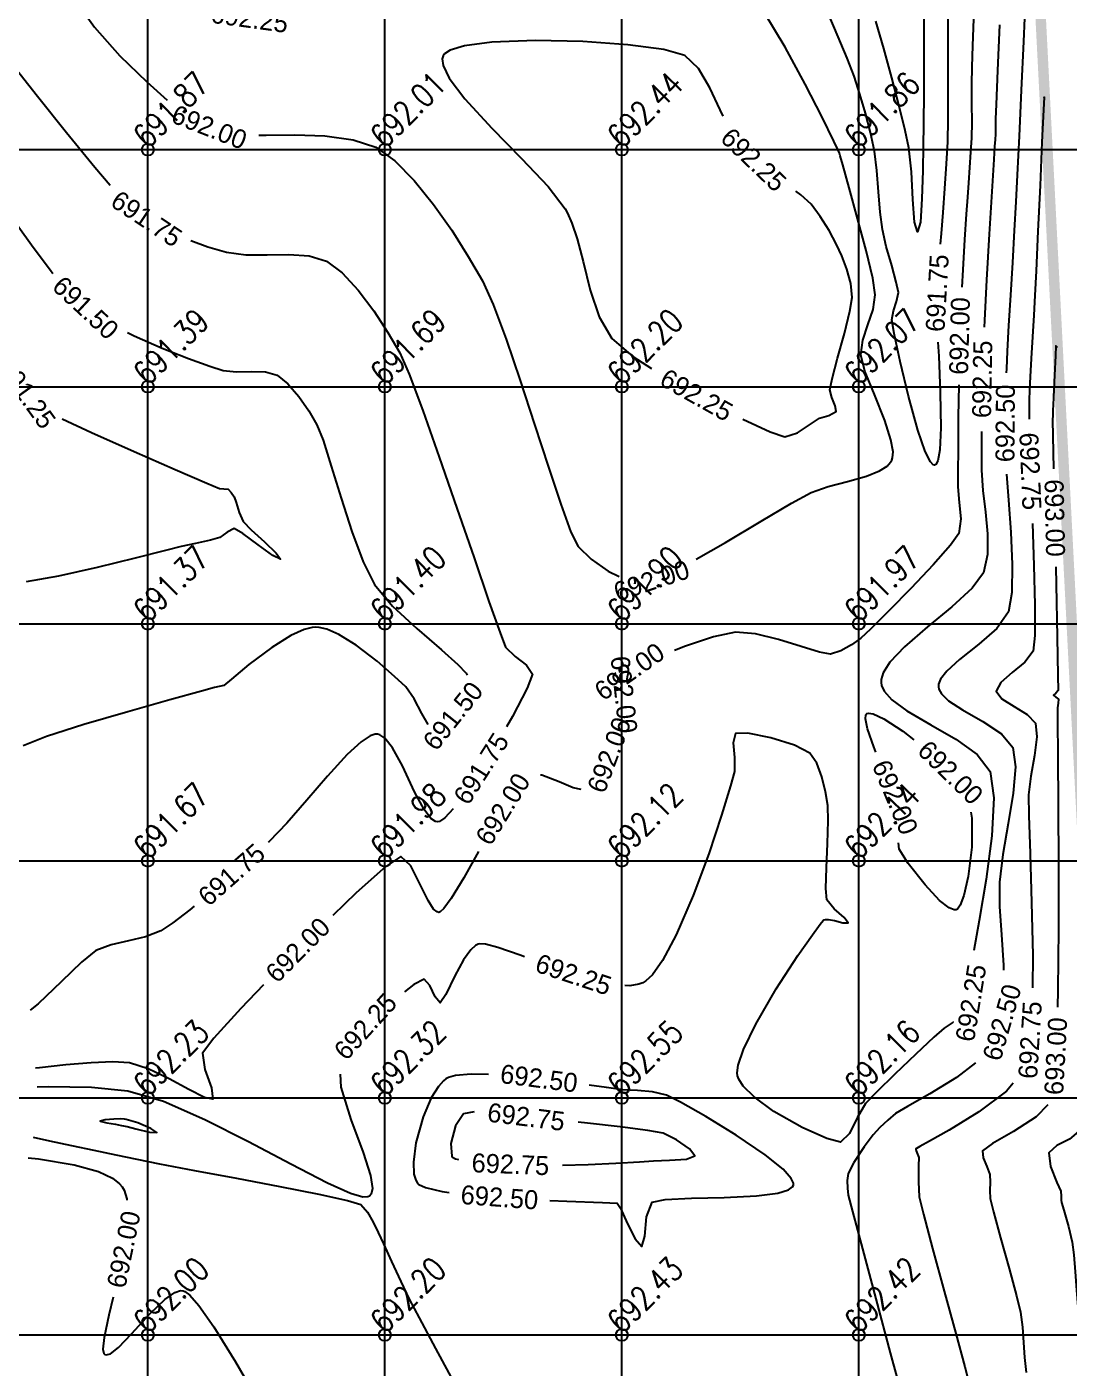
# Model space of a CAD drawing. Header units: millimetres. Extents: x 708400 to 708940, y 1331410 to 1331890.
# Drawn here: x 708687.45 to 708709.44, y 1331649.3 to 1331677.59 of the extents above; entities that cross this region are included whole.
import ezdxf

# ---------------------------------------------------------------- set-up
doc = ezdxf.new("R2010")
doc.units = ezdxf.units.MM
doc.header["$PDMODE"] = 32
doc.header["$PDSIZE"] = 0.25
for name, color, linetype in [('BLOCK LEVELS', 251, 'Continuous'), ('BOUNDARY', 7, 'Continuous'), ('CONT-MJR', 210, 'Continuous'), ('CONT-MNR', 90, 'Continuous'), ('grid', 4, 'Continuous')]:
    doc.layers.add(name, color=color, linetype=linetype)
doc.styles.add('RS', font='romans.shx', dxfattribs={"height": 5})

msp = doc.modelspace()

# ---------------------------------------------------------------- linework, layer by layer
at = {"layer": 'BLOCK LEVELS', "color": 251}
for p in [(708690, 1331675, 691.874), (708695, 1331675, 692.013), (708700, 1331675, 692.435), (708705, 1331675, 691.857), (708690, 1331670, 691.395), (708695, 1331670, 691.688), (708700, 1331670, 692.203), (708705, 1331670, 692.068), (708690, 1331665, 691.366), (708695, 1331665, 691.395), (708700, 1331665, 691.897), (708705, 1331665, 691.967), (708690, 1331660, 691.668), (708695, 1331660, 691.98), (708700, 1331660, 692.115), (708705, 1331660, 692.14), (708690, 1331655, 692.234), (708695, 1331655, 692.319), (708700, 1331655, 692.553), (708705, 1331655, 692.158), (708690, 1331650, 691.997), (708695, 1331650, 692.197), (708700, 1331650, 692.434), (708705, 1331650, 692.419)]:
    msp.add_point(p, dxfattribs=at)
at = {"layer": 'BOUNDARY', "ltscale": 0.5, "const_width": 0.221, "elevation": 692.39}
msp.add_lwpolyline([(708710.45, 1331642.096), (708710.067, 1331653.805), (708708.684, 1331680.749), (708706.249, 1331717.468), (708704.335, 1331740.934), (708704.888, 1331747.47), (708708.112, 1331761.169), (708710.703, 1331767.698), (708715.499, 1331773.488), (708723.472, 1331784.822), (708743.11, 1331815.422), (708661.229, 1331819.56), (708617.701, 1331798.963), (708573.069, 1331758.944), (708572.733, 1331724.138), (708515.696, 1331721.996), (708515.598, 1331697.78), (708517.769, 1331681.436), (708519.213, 1331658.969), (708520.123, 1331654.4), (708517.91, 1331623.959)], dxfattribs=at)
at = {"layer": 'CONT-MJR', "flags": 128}
for points, elevation in [([(708693.667, 1331679.278), (708693.051, 1331679.444), (708692.464, 1331679.627), (708692.127, 1331679.778), (708691.905, 1331680.068), (708691.724, 1331680.465), (708691.551, 1331680.825), (708691.352, 1331681.002), (708691.033, 1331680.9), (708690.463, 1331680.589), (708689.775, 1331680.139), (708689.106, 1331679.617), (708688.673, 1331679.195), (708688.455, 1331678.898), (708688.375, 1331678.719), (708688.358, 1331678.636), (708688.357, 1331678.552), (708688.397, 1331678.366), (708688.547, 1331678.05), (708688.876, 1331677.583), (708689.412, 1331676.982), (708689.977, 1331676.431), (708690.41, 1331676.044)], 692), ([(708708.581, 1331679.731), (708708.553, 1331679.118), (708708.515, 1331678.27), (708708.471, 1331677.284), (708708.424, 1331676.257), (708708.379, 1331675.287), (708708.341, 1331674.469), (708708.313, 1331673.901), (708708.28, 1331673.297), (708708.24, 1331672.622), (708708.198, 1331671.934), (708708.16, 1331671.291), (708708.129, 1331670.751), (708708.112, 1331670.374), (708708.11, 1331670.292)], 692.5), ([(708707.429, 1331677.948), (708707.398, 1331677.193), (708707.383, 1331676.749), (708707.379, 1331676.373), (708707.38, 1331675.971), (708707.381, 1331675.583), (708707.375, 1331675.25), (708707.359, 1331674.944), (708707.336, 1331674.622), (708707.311, 1331674.301), (708707.289, 1331673.995), (708707.266, 1331673.641), (708707.232, 1331673.103), (708707.193, 1331672.466), (708707.173, 1331672.103)], 692), ([(708701.566, 1331666.361), (708702.189, 1331666.716), (708702.94, 1331667.162), (708703.581, 1331667.541), (708703.992, 1331667.767), (708704.35, 1331667.894), (708704.762, 1331668.003), (708705.165, 1331668.115), (708705.439, 1331668.225), (708705.596, 1331668.327), (708705.67, 1331668.406), (708705.695, 1331668.45), (708705.713, 1331668.501), (708705.721, 1331668.63), (708705.678, 1331668.88), (708705.547, 1331669.285), (708705.327, 1331669.833), (708705.129, 1331670.33), (708705.04, 1331670.675), (708705.084, 1331670.981), (708705.191, 1331671.304), (708705.299, 1331671.627), (708705.348, 1331671.935), (708705.292, 1331672.288), (708705.154, 1331672.87), (708704.975, 1331673.549), (708704.796, 1331674.196), (708704.659, 1331674.681), (708704.603, 1331674.872), (708704.594, 1331674.923), (708704.567, 1331674.987), (708704.474, 1331675.181), (708704.227, 1331675.684), (708703.869, 1331676.382), (708703.445, 1331677.162), (708702.999, 1331677.91)], 692), ([(708706.373, 1331677.844), (708706.373, 1331677.034), (708706.371, 1331676.22), (708706.367, 1331675.527), (708706.359, 1331675.08), (708706.347, 1331674.559), (708706.332, 1331673.963), (708706.299, 1331673.473), (708706.235, 1331673.268), (708706.172, 1331673.468), (708706.139, 1331673.95), (708706.108, 1331674.535), (708706.053, 1331675.041), (708705.974, 1331675.407), (708705.849, 1331675.919), (708705.694, 1331676.516), (708705.524, 1331677.134), (708705.356, 1331677.71)], 691.5), ([(708692.341, 1331675.308), (708692.499, 1331675.309), (708693.099, 1331675.313), (708693.737, 1331675.288), (708694.334, 1331675.21), (708694.81, 1331675.05), (708695.21, 1331674.763), (708695.62, 1331674.348), (708696.025, 1331673.846), (708696.41, 1331673.299), (708696.759, 1331672.748), (708697.059, 1331672.234), (708697.288, 1331671.731), (708697.56, 1331671.001), (708697.856, 1331670.13), (708698.159, 1331669.203), (708698.45, 1331668.305), (708698.712, 1331667.521), (708698.927, 1331666.935), (708699.076, 1331666.632), (708699.356, 1331666.362), (708699.713, 1331666.111), (708699.942, 1331666)], 692), ([(708687.243, 1331673.413), (708687.58, 1331672.943), (708687.944, 1331672.455), (708687.997, 1331672.391)], 691.5), ([(708689.571, 1331671.146), (708689.711, 1331671.074), (708690.301, 1331670.814), (708690.855, 1331670.595), (708691.307, 1331670.433), (708691.586, 1331670.345), (708691.868, 1331670.313), (708692.178, 1331670.319), (708692.479, 1331670.312), (708692.732, 1331670.243), (708692.957, 1331670.064), (708693.184, 1331669.795), (708693.394, 1331669.489), (708693.568, 1331669.196), (708693.696, 1331668.872), (708693.869, 1331668.326), (708694.077, 1331667.652), (708694.306, 1331666.947), (708694.544, 1331666.308), (708694.78, 1331665.831), (708695.162, 1331665.372), (708695.675, 1331664.898), (708696.197, 1331664.451), (708696.54, 1331664.144), (708696.713, 1331663.957), (708696.739, 1331663.915)], 691.5), ([(708709.193, 1331670.824), (708709.19, 1331670.828), (708709.171, 1331670.848), (708709.158, 1331670.86), (708709.149, 1331670.652), (708709.13, 1331670.241), (708709.116, 1331669.944), (708709.107, 1331669.782), (708709.097, 1331669.613), (708709.092, 1331669.511), (708709.09, 1331669.401), (708709.089, 1331669.292), (708709.096, 1331668.963), (708709.11, 1331668.265)], 693), ([(708707.107, 1331670.037), (708707.099, 1331669.356), (708707.093, 1331668.702), (708707.09, 1331668.183), (708707.089, 1331667.889), (708707.117, 1331667.557), (708707.149, 1331667.211), (708707.109, 1331666.907), (708706.933, 1331666.661), (708706.567, 1331666.246), (708706.103, 1331665.753), (708705.633, 1331665.27), (708705.249, 1331664.887), (708705.041, 1331664.695), (708704.843, 1331664.554), (708704.621, 1331664.429), (708704.401, 1331664.36), (708704.171, 1331664.402), (708703.781, 1331664.524), (708703.306, 1331664.671), (708702.82, 1331664.789), (708702.398, 1331664.823), (708701.932, 1331664.727), (708701.346, 1331664.53), (708701.113, 1331664.435)], 692), ([(708708.113, 1331668.159), (708708.157, 1331667.607), (708708.206, 1331666.93), (708708.238, 1331666.251), (708708.228, 1331665.66), (708708.156, 1331665.25), (708707.914, 1331664.904), (708707.532, 1331664.567), (708707.124, 1331664.245), (708706.854, 1331664.003), (708706.724, 1331663.832), (708706.684, 1331663.724), (708706.681, 1331663.672), (708706.691, 1331663.621), (708706.744, 1331663.521), (708706.893, 1331663.375), (708707.185, 1331663.184), (708707.614, 1331662.94), (708708.008, 1331662.681), (708708.25, 1331662.393), (708708.307, 1331661.985), (708708.257, 1331661.426), (708708.15, 1331660.785), (708708.037, 1331660.136), (708707.968, 1331659.549), (708707.97, 1331659.04), (708708.007, 1331658.437), (708708.05, 1331657.797), (708708.053, 1331657.693)], 692.5), ([(708709.153, 1331666.198), (708709.161, 1331665.828), (708709.183, 1331664.721), (708709.198, 1331663.91), (708709.203, 1331663.592), (708709.153, 1331663.54), (708709.109, 1331663.491), (708709.157, 1331663.451), (708709.209, 1331663.41), (708709.202, 1331663.326), (708709.191, 1331663.229), (708709.193, 1331662.951), (708709.2, 1331662.221), (708709.208, 1331661.163), (708709.212, 1331659.903), (708709.21, 1331658.565), (708709.197, 1331657.275), (708709.188, 1331656.914)], 693), ([(708695.915, 1331662.879), (708695.783, 1331663.107), (708695.619, 1331663.418), (708695.442, 1331663.667), (708695.206, 1331663.891), (708694.838, 1331664.214), (708694.397, 1331664.552), (708694.033, 1331664.775), (708693.774, 1331664.886), (708693.616, 1331664.923), (708693.542, 1331664.929), (708693.468, 1331664.924), (708693.301, 1331664.882), (708693.019, 1331664.755), (708692.614, 1331664.503), (708692.131, 1331664.141), (708691.763, 1331663.834), (708691.605, 1331663.7), (708691.507, 1331663.674), (708691.406, 1331663.653), (708691.132, 1331663.579), (708690.465, 1331663.396), (708689.581, 1331663.146), (708688.653, 1331662.873), (708687.859, 1331662.62), (708687.373, 1331662.428)], 691.5), ([(708705.36, 1331662.292), (708705.314, 1331662.402), (708705.181, 1331662.784), (708705.14, 1331662.994), (708705.151, 1331663.081), (708705.17, 1331663.105), (708705.202, 1331663.115), (708705.302, 1331663.099), (708705.529, 1331662.993), (708705.931, 1331662.733), (708706.161, 1331662.552)], 692), ([(708699.14, 1331661.502), (708698.972, 1331661.543), (708698.678, 1331661.664), (708698.31, 1331661.809), (708698.286, 1331661.81)], 692), ([(708707.36, 1331661.027), (708707.386, 1331660.897), (708707.384, 1331660.286), (708707.31, 1331659.673), (708707.217, 1331659.269), (708707.136, 1331659.062), (708707.08, 1331658.984), (708707.052, 1331658.967), (708707.012, 1331658.964), (708706.907, 1331659.006), (708706.705, 1331659.166), (708706.396, 1331659.493), (708706.043, 1331659.941), (708705.852, 1331660.246), (708705.837, 1331660.38)], 692), ([(708696.978, 1331660.194), (708696.665, 1331659.641), (708696.4, 1331659.206), (708696.245, 1331658.993), (708696.17, 1331658.923), (708696.142, 1331658.914), (708696.105, 1331658.922), (708696.029, 1331658.983), (708695.913, 1331659.161), (708695.752, 1331659.49), (708695.545, 1331659.893), (708695.335, 1331660.089), (708695.018, 1331659.881), (708694.395, 1331659.324), (708693.901, 1331658.847)], 692), ([(708692.443, 1331657.382), (708691.965, 1331656.884), (708691.393, 1331656.257), (708691.152, 1331655.944), (708691.2, 1331655.599), (708691.346, 1331655.211), (708691.369, 1331654.977), (708691.198, 1331655.01), (708690.867, 1331655.176), (708690.447, 1331655.401), (708690.006, 1331655.612), (708689.616, 1331655.738), (708689.264, 1331655.761), (708688.803, 1331655.742), (708688.273, 1331655.696), (708687.714, 1331655.637), (708687.63, 1331655.629)], 692), ([(708707.464, 1331655.738), (708707.06, 1331655.433), (708706.497, 1331655.087), (708706.024, 1331654.822), (708705.773, 1331654.674), (708705.61, 1331654.533), (708705.445, 1331654.378), (708705.3, 1331654.22), (708705.114, 1331653.968), (708704.897, 1331653.639), (708704.772, 1331653.405), (708704.752, 1331653.259), (708704.759, 1331653.099), (708704.778, 1331652.948), (708704.864, 1331652.604), (708705.074, 1331651.814), (708705.357, 1331650.76), (708705.664, 1331649.622), (708705.942, 1331648.597)], 692.5), ([(708697.188, 1331655.494), (708696.82, 1331655.502), (708696.493, 1331655.473), (708696.341, 1331655.431), (708696.288, 1331655.402), (708696.235, 1331655.358), (708696.129, 1331655.24), (708695.98, 1331655.001), (708695.807, 1331654.602), (708695.654, 1331654.054), (708695.602, 1331653.645), (708695.615, 1331653.393), (708695.652, 1331653.263), (708695.679, 1331653.213), (708695.717, 1331653.176), (708695.858, 1331653.11), (708696.212, 1331653.026), (708696.357, 1331653.008)], 692.5), ([(708698.484, 1331652.839), (708698.842, 1331652.823), (708699.59, 1331652.797), (708699.901, 1331652.78), (708699.971, 1331652.672), (708700.028, 1331652.546), (708700.122, 1331652.341), (708700.28, 1331652.025), (708700.421, 1331651.869), (708700.482, 1331652.082), (708700.523, 1331652.493), (708700.637, 1331652.804), (708700.915, 1331652.86), (708701.47, 1331652.883), (708702.16, 1331652.899), (708702.843, 1331652.933), (708703.289, 1331652.991), (708703.517, 1331653.061), (708703.601, 1331653.123), (708703.619, 1331653.16), (708703.621, 1331653.201), (708703.575, 1331653.303), (708703.403, 1331653.495), (708703.026, 1331653.801), (708702.414, 1331654.216), (708701.772, 1331654.609), (708701.236, 1331654.912), (708700.94, 1331655.061), (708700.649, 1331655.128), (708700.327, 1331655.153), (708700.018, 1331655.17), (708699.673, 1331655.219), (708699.31, 1331655.271)], 692.5), ([(708708.986, 1331654.856), (708708.742, 1331654.601), (708708.262, 1331654.29), (708707.818, 1331654.038), (708707.606, 1331653.883), (708707.622, 1331653.734), (708707.702, 1331653.556), (708707.762, 1331653.386), (708707.77, 1331653.22), (708707.763, 1331653.044), (708707.769, 1331652.878), (708707.839, 1331652.596), (708707.99, 1331652.05), (708708.17, 1331651.404), (708708.328, 1331650.824), (708708.412, 1331650.478), (708708.451, 1331650.167), (708708.475, 1331649.839), (708708.496, 1331649.525), (708708.527, 1331649.205)], 693), ([(708687.475, 1331653.736), (708687.69, 1331653.713), (708688.444, 1331653.591), (708688.958, 1331653.447), (708689.257, 1331653.304), (708689.404, 1331653.189), (708689.459, 1331653.125), (708689.502, 1331653.051), (708689.559, 1331652.868), (708689.56, 1331652.845)], 692), ([(708689.272, 1331650.795), (708689.18, 1331650.418), (708689.077, 1331649.944), (708689.052, 1331649.702), (708689.069, 1331649.61), (708689.09, 1331649.587), (708689.124, 1331649.579), (708689.211, 1331649.605), (708689.38, 1331649.735), (708689.658, 1331650.023), (708690.048, 1331650.451), (708690.357, 1331650.75), (708690.567, 1331650.895), (708690.689, 1331650.935), (708690.743, 1331650.934), (708690.784, 1331650.919), (708690.884, 1331650.842), (708691.077, 1331650.621), (708691.394, 1331650.169), (708691.849, 1331649.434), (708692.319, 1331648.619)], 692)]:
    msp.add_lwpolyline(points, dxfattribs=dict(at, elevation=elevation))
at = {"layer": 'CONT-MJR', "elevation": 692.5, "flags": 128}
msp.add_lwpolyline([(708689.545, 1331654.548), (708689.51, 1331654.553), (708689.425, 1331654.558), (708689.281, 1331654.555), (708689.102, 1331654.539), (708688.995, 1331654.512), (708689.135, 1331654.474), (708689.32, 1331654.446), (708689.443, 1331654.42), (708689.565, 1331654.394), (708689.749, 1331654.347), (708690.034, 1331654.28), (708690.188, 1331654.269), (708690.064, 1331654.354), (708689.788, 1331654.473)], close=True, dxfattribs=at)
at = {"layer": 'CONT-MNR', "flags": 128}
for points, elevation in [([(708706.67, 1331670.939), (708706.685, 1331670.642), (708706.716, 1331669.875), (708706.727, 1331669.136), (708706.706, 1331668.667), (708706.666, 1331668.436), (708706.625, 1331668.357), (708706.599, 1331668.344), (708706.571, 1331668.35), (708706.509, 1331668.416), (708706.402, 1331668.632), (708706.246, 1331669.084), (708706.047, 1331669.799), (708705.871, 1331670.531), (708705.744, 1331671.123), (708705.694, 1331671.414), (708705.729, 1331671.601), (708705.797, 1331671.797), (708705.834, 1331671.985), (708705.791, 1331672.208), (708705.693, 1331672.559), (708705.58, 1331672.955), (708705.496, 1331673.315), (708705.452, 1331673.68), (708705.418, 1331674.112), (708705.382, 1331674.559), (708705.327, 1331674.97), (708705.244, 1331675.36), (708705.14, 1331675.768), (708705.023, 1331676.173), (708704.899, 1331676.552), (708704.752, 1331676.927), (708704.487, 1331677.562), (708704.156, 1331678.341)], 691.75), ([(708686.367, 1331677.651), (708686.525, 1331677.562), (708686.715, 1331677.337), (708687.123, 1331676.823), (708687.672, 1331676.127), (708688.284, 1331675.36), (708688.881, 1331674.63), (708689.205, 1331674.252)], 691.75), ([(708706.881, 1331677.85), (708706.875, 1331677.317), (708706.876, 1331676.746), (708706.878, 1331676.172), (708706.877, 1331675.633), (708706.867, 1331675.165), (708706.843, 1331674.7), (708706.809, 1331674.184), (708706.77, 1331673.675), (708706.736, 1331673.234), (708706.719, 1331673.006)], 691.75), ([(708707.967, 1331677.632), (708707.927, 1331676.666), (708707.897, 1331675.949), (708707.884, 1331675.648), (708707.884, 1331675.481), (708707.883, 1331675.335), (708707.875, 1331675.204), (708707.865, 1331675.073), (708707.847, 1331674.79), (708707.806, 1331674.115), (708707.752, 1331673.214), (708707.696, 1331672.252), (708707.649, 1331671.394), (708707.643, 1331671.255)], 692.25), ([(708702.136, 1331675.706), (708702.075, 1331675.838), (708701.859, 1331676.304), (708701.616, 1331676.714), (708701.326, 1331676.988), (708700.889, 1331677.11), (708700.127, 1331677.211), (708699.177, 1331677.279), (708698.176, 1331677.302), (708697.26, 1331677.267), (708696.68, 1331677.19), (708696.381, 1331677.099), (708696.262, 1331677.021), (708696.23, 1331676.976), (708696.213, 1331676.918), (708696.228, 1331676.776), (708696.357, 1331676.509), (708696.686, 1331676.074), (708697.257, 1331675.455), (708697.886, 1331674.815), (708698.445, 1331674.225), (708698.804, 1331673.753), (708698.855, 1331673.657), (708698.944, 1331673.452), (708699.057, 1331673.117), (708699.182, 1331672.64), (708699.333, 1331672.035), (708699.52, 1331671.474), (708699.79, 1331671.015), (708700.235, 1331670.636), (708700.628, 1331670.382)], 692.25), ([(708708.923, 1331676.092), (708708.921, 1331676.094), (708708.912, 1331676.103), (708708.907, 1331676.109), (708708.895, 1331675.841), (708708.864, 1331675.16), (708708.822, 1331674.246), (708708.778, 1331673.281), (708708.74, 1331672.446), (708708.715, 1331671.922), (708708.692, 1331671.51), (708708.664, 1331671.049), (708708.637, 1331670.596), (708708.615, 1331670.209), (708708.602, 1331669.942), (708708.595, 1331669.699), (708708.591, 1331669.442), (708708.59, 1331669.316)], 692.75), ([(708702.553, 1331669.316), (708703.127, 1331669.049), (708703.438, 1331668.94), (708703.704, 1331669.03), (708703.982, 1331669.21), (708704.169, 1331669.335), (708704.37, 1331669.395), (708704.52, 1331669.476), (708704.503, 1331669.598), (708704.43, 1331669.77), (708704.385, 1331669.935), (708704.434, 1331670.167), (708704.552, 1331670.605), (708704.694, 1331671.122), (708704.813, 1331671.591), (708704.862, 1331671.885), (708704.828, 1331672.175), (708704.745, 1331672.479), (708704.64, 1331672.759), (708704.53, 1331672.997), (708704.372, 1331673.292), (708704.186, 1331673.593), (708703.992, 1331673.852), (708703.776, 1331674.047), (708703.67, 1331674.126)], 692.25), ([(708690.909, 1331673.082), (708691.263, 1331672.953), (708691.657, 1331672.835), (708692.067, 1331672.78), (708692.519, 1331672.78), (708692.977, 1331672.789), (708693.407, 1331672.76), (708693.771, 1331672.646), (708694.101, 1331672.399), (708694.439, 1331672.033), (708694.765, 1331671.598), (708695.063, 1331671.142), (708695.314, 1331670.715), (708695.511, 1331670.267), (708695.801, 1331669.495), (708696.149, 1331668.515), (708696.521, 1331667.441), (708696.882, 1331666.389), (708697.196, 1331665.472), (708697.43, 1331664.808), (708697.549, 1331664.509), (708697.75, 1331664.312), (708697.99, 1331664.126), (708698.117, 1331663.938), (708698.003, 1331663.64), (708697.693, 1331663.045), (708697.568, 1331662.829)], 691.75), ([(708688.194, 1331669.321), (708688.814, 1331669.032), (708689.709, 1331668.634), (708690.58, 1331668.254), (708691.244, 1331667.969), (708691.515, 1331667.855), (708691.606, 1331667.849), (708691.693, 1331667.839), (708691.76, 1331667.766), (708691.823, 1331667.677), (708691.861, 1331667.557), (708691.927, 1331667.345), (708692.011, 1331667.154), (708692.179, 1331666.978), (708692.458, 1331666.727), (708692.71, 1331666.492), (708692.799, 1331666.363), (708692.638, 1331666.439), (708692.325, 1331666.665), (708692.004, 1331666.903), (708691.819, 1331667.013), (708691.671, 1331666.934), (708691.518, 1331666.822), (708691.319, 1331666.766), (708691.005, 1331666.695), (708690.703, 1331666.629), (708690.372, 1331666.545), (708689.73, 1331666.382), (708688.928, 1331666.187), (708688.113, 1331666.005), (708687.435, 1331665.886)], 691.25), ([(708707.591, 1331669.056), (708707.589, 1331668.688), (708707.589, 1331668.24), (708707.616, 1331667.813), (708707.669, 1331667.356), (708707.714, 1331666.897), (708707.713, 1331666.462), (708707.632, 1331666.078), (708707.392, 1331665.749), (708706.963, 1331665.359), (708706.451, 1331664.938), (708705.96, 1331664.513), (708705.655, 1331664.189), (708705.512, 1331663.964), (708705.47, 1331663.827), (708705.468, 1331663.762), (708705.478, 1331663.7), (708705.534, 1331663.577), (708705.694, 1331663.397), (708706.014, 1331663.162), (708706.518, 1331662.869), (708707.044, 1331662.565), (708707.494, 1331662.24), (708707.77, 1331661.884), (708707.849, 1331661.332), (708707.805, 1331660.526), (708707.686, 1331659.613), (708707.539, 1331658.74), (708707.423, 1331658.109)], 692.25), ([(708708.663, 1331667.117), (708708.694, 1331666.231), (708708.713, 1331665.397), (708708.712, 1331664.752), (708708.679, 1331664.421), (708708.505, 1331664.191), (708708.237, 1331663.971), (708707.995, 1331663.765), (708707.895, 1331663.582), (708708.016, 1331663.417), (708708.276, 1331663.258), (708708.553, 1331663.09), (708708.729, 1331662.901), (708708.757, 1331662.616), (708708.707, 1331662.22), (708708.63, 1331661.786), (708708.579, 1331661.389), (708708.585, 1331660.955), (708708.613, 1331660.152), (708708.646, 1331659.122), (708708.668, 1331658.008), (708708.663, 1331657.32)], 692.75), ([(708696.441, 1331661.097), (708696.264, 1331660.906), (708696.156, 1331660.833), (708696.113, 1331660.822), (708696.067, 1331660.83), (708695.972, 1331660.893), (708695.827, 1331661.083), (708695.627, 1331661.459), (708695.371, 1331662.001), (708695.161, 1331662.386), (708695.002, 1331662.587), (708694.896, 1331662.659), (708694.842, 1331662.672), (708694.795, 1331662.671), (708694.689, 1331662.636), (708694.499, 1331662.512), (708694.204, 1331662.242), (708693.79, 1331661.788), (708693.356, 1331661.28), (708692.935, 1331660.795), (708692.559, 1331660.41), (708692.54, 1331660.393)], 691.75), ([(708706.995, 1331656.598), (708706.992, 1331656.596), (708706.799, 1331656.472), (708706.584, 1331656.278), (708706.201, 1331655.921), (708705.761, 1331655.503), (708705.371, 1331655.124), (708705.141, 1331654.883), (708704.966, 1331654.579), (708704.801, 1331654.248), (708704.614, 1331654.068), (708704.322, 1331654.142), (708703.801, 1331654.377), (708703.209, 1331654.716), (708702.79, 1331655.021), (708702.561, 1331655.25), (708702.468, 1331655.396), (708702.443, 1331655.466), (708702.435, 1331655.529), (708702.456, 1331655.694), (708702.567, 1331656.02), (708702.826, 1331656.557), (708703.258, 1331657.3), (708703.711, 1331658.001), (708704.019, 1331658.443), (708704.184, 1331658.662), (708704.25, 1331658.739), (708704.268, 1331658.754), (708704.295, 1331658.763), (708704.363, 1331658.765), (708704.49, 1331658.741), (708704.659, 1331658.695), (708704.778, 1331658.692), (708704.689, 1331658.804), (708704.478, 1331658.986), (708704.322, 1331659.179), (708704.302, 1331659.42), (708704.315, 1331659.854), (708704.34, 1331660.365), (708704.356, 1331660.841), (708704.344, 1331661.166), (708704.294, 1331661.457), (708704.222, 1331661.77), (708704.117, 1331662.057), (708703.967, 1331662.272), (708703.64, 1331662.442), (708703.14, 1331662.597), (708702.66, 1331662.692), (708702.395, 1331662.687), (708702.347, 1331662.49), (708702.377, 1331662.177), (708702.376, 1331661.883), (708702.292, 1331661.581), (708702.103, 1331660.962), (708701.832, 1331660.15), (708701.506, 1331659.267), (708701.149, 1331658.438), (708700.858, 1331657.895), (708700.645, 1331657.599), (708700.508, 1331657.47), (708700.442, 1331657.429), (708700.36, 1331657.397), (708700.169, 1331657.363), (708700.062, 1331657.368)], 692.25), ([(708690.977, 1331659.041), (708690.886, 1331658.966), (708690.529, 1331658.691), (708690.274, 1331658.522), (708689.952, 1331658.399), (708689.59, 1331658.314), (708689.227, 1331658.23), (708688.905, 1331658.107), (708688.601, 1331657.865), (708688.18, 1331657.457), (708687.686, 1331656.985), (708687.521, 1331656.848)], 691.75), ([(708697.945, 1331657.974), (708697.852, 1331658.009), (708697.387, 1331658.175), (708697.127, 1331658.243), (708697.007, 1331658.252), (708696.966, 1331658.242), (708696.914, 1331658.214), (708696.811, 1331658.122), (708696.661, 1331657.914), (708696.477, 1331657.572), (708696.29, 1331657.18), (708696.17, 1331657.005), (708696.061, 1331657.132), (708695.946, 1331657.37), (708695.827, 1331657.505), (708695.614, 1331657.389), (708695.417, 1331657.239)], 692.25), ([(708694.059, 1331655.501), (708694.072, 1331655.225), (708694.282, 1331654.548), (708694.544, 1331653.848), (708694.699, 1331653.364), (708694.738, 1331653.091), (708694.711, 1331652.968), (708694.679, 1331652.928), (708694.644, 1331652.911), (708694.533, 1331652.91), (708694.277, 1331652.986), (708693.792, 1331653.202), (708693.017, 1331653.602), (708692.127, 1331654.074), (708691.204, 1331654.54), (708690.329, 1331654.923), (708689.581, 1331655.143), (708688.814, 1331655.221), (708687.894, 1331655.235), (708687.665, 1331655.226)], 692.25), ([(708708.256, 1331655.308), (708708.113, 1331655.142), (708707.531, 1331654.705), (708706.908, 1331654.321), (708706.492, 1331654.088), (708706.284, 1331653.975), (708706.214, 1331653.936), (708706.204, 1331653.928), (708706.203, 1331653.917), (708706.212, 1331653.882), (708706.237, 1331653.815), (708706.263, 1331653.742), (708706.26, 1331653.568), (708706.256, 1331653.232), (708706.273, 1331652.913), (708706.361, 1331652.547), (708706.554, 1331651.823), (708706.8, 1331650.924), (708707.045, 1331650.033), (708707.237, 1331649.331), (708707.322, 1331649.001)], 692.75), ([(708696.888, 1331654.709), (708696.661, 1331654.667), (708696.492, 1331654.41), (708696.389, 1331654.041), (708696.411, 1331653.768), (708696.429, 1331653.75), (708696.493, 1331653.718), (708696.553, 1331653.703)], 692.75), ([(708698.75, 1331653.579), (708699.291, 1331653.598), (708699.876, 1331653.626), (708700.37, 1331653.655), (708700.667, 1331653.675), (708701.009, 1331653.689), (708701.363, 1331653.711), (708701.54, 1331653.779), (708701.43, 1331653.929), (708701.154, 1331654.114), (708700.872, 1331654.253), (708700.551, 1331654.316), (708699.966, 1331654.391), (708699.274, 1331654.467), (708699.077, 1331654.486)], 692.75), ([(708709.65, 1331654.446), (708709.634, 1331654.291), (708709.441, 1331654.13), (708709.175, 1331653.996), (708709.007, 1331653.839), (708709.045, 1331653.554), (708709.18, 1331653.214), (708709.262, 1331653.031), (708709.265, 1331652.926), (708709.265, 1331652.843), (708709.278, 1331652.792), (708709.326, 1331652.632), (708709.424, 1331652.288), (708709.503, 1331651.954), (708709.536, 1331651.689), (708709.566, 1331651.333), (708709.595, 1331650.946), (708709.623, 1331650.592), (708709.656, 1331650.246), (708709.703, 1331649.76), (708709.756, 1331649.199)], 693.25), ([(708687.579, 1331654.171), (708687.925, 1331654.098), (708688.389, 1331653.999), (708688.861, 1331653.897), (708689.325, 1331653.798), (708689.767, 1331653.705), (708690.244, 1331653.612), (708690.986, 1331653.472), (708691.874, 1331653.305), (708692.787, 1331653.13), (708693.607, 1331652.967), (708694.215, 1331652.835), (708694.491, 1331652.755), (708694.636, 1331652.593), (708694.754, 1331652.376), (708694.859, 1331652.163), (708694.974, 1331651.923), (708695.144, 1331651.549), (708695.336, 1331651.13), (708695.516, 1331650.755), (708695.721, 1331650.364), (708696.071, 1331649.713), (708696.494, 1331648.934)], 692.25)]:
    msp.add_lwpolyline(points, dxfattribs=dict(at, elevation=elevation))
at = {"layer": 'grid'}
for p, q in [((708690, 1331410), (708690, 1331890)), ((708695, 1331410), (708695, 1331890)), ((708700, 1331410), (708700, 1331890)), ((708705, 1331410), (708705, 1331890)), ((708400, 1331675), (708845, 1331675)), ((708400, 1331670), (708845, 1331670)), ((708400, 1331665), (708845, 1331665)), ((708400, 1331660), (708845, 1331660)), ((708400, 1331655), (708845, 1331655)), ((708400, 1331650), (708845, 1331650))]:
    msp.add_line(p, q, dxfattribs=at)

# ---------------------------------------------------------------- texts
at = {"layer": 'BLOCK LEVELS', "color": 251, "style": 'RS', "width": 0.8}
for s, p in [('691.87', (708690, 1331675, 691.874)), ('692.01', (708695, 1331675, 692.013)), ('692.44', (708700, 1331675, 692.435)), ('691.86', (708705, 1331675, 691.857)), ('691.39', (708690, 1331670, 691.395)), ('691.69', (708695, 1331670, 691.688)), ('692.20', (708700, 1331670, 692.203)), ('692.07', (708705, 1331670, 692.068)), ('691.37', (708690, 1331665, 691.366)), ('691.97', (708705, 1331665, 691.967)), ('691.40', (708695, 1331665, 691.395)), ('691.90', (708700, 1331665, 691.897)), ('691.67', (708690, 1331660, 691.668)), ('691.98', (708695, 1331660, 691.98)), ('692.12', (708700, 1331660, 692.115)), ('692.14', (708705, 1331660, 692.14)), ('692.23', (708690, 1331655, 692.234)), ('692.32', (708695, 1331655, 692.319)), ('692.55', (708700, 1331655, 692.553)), ('692.16', (708705, 1331655, 692.158)), ('692.43', (708700, 1331650, 692.434)), ('692.00', (708690, 1331650, 691.997)), ('692.20', (708695, 1331650, 692.197)), ('692.42', (708705, 1331650, 692.419))]:
    msp.add_text(s, height=0.5, rotation=45.0066, dxfattribs=at).set_placement(p)
at = {"layer": 'CONT-MJR', "char_height": 0.4, "attachment_point": 5}
for s, insert, rotation in [('{692.00}', (708691.296, 1331675.473, 692), 338.6545), ('{691.50}', (708688.687, 1331671.664, 691.5), 317.0111), ('{692.00}', (708707.127, 1331671.07, 692), 88.5124), ('{692.50}', (708708.09, 1331669.226, 692.5), 89.5747), ('{693.00}', (708709.132, 1331667.231, 693), 271.1888), ('{692.00}', (708700.627, 1331665.909, 692), 18.2), ('{692.00}', (708700.162, 1331663.991, 692), 35.1997), ('{692.00}', (708700.045, 1331663.508, 692), 276.1501), ('{691.50}', (708696.439, 1331663.056, 691.5), 51.5182), ('{692.00}', (708699.735, 1331662.232, 692), 69.359), ('{692.00}', (708706.932, 1331661.862, 692), 315.7899), ('{692.00}', (708705.765, 1331661.341, 692), 292.4655), ('{692.00}', (708697.491, 1331661.092, 692), 58.3195), ('{692.00}', (708693.166, 1331658.12, 692), 45.1745), ('{692.50}', (708708.022, 1331656.592, 692.5), 73.962), ('{693.00}', (708709.156, 1331655.881, 693), 86.9327), ('{692.50}', (708698.252, 1331655.41, 692.5), 352.7807), ('{692.50}', (708697.419, 1331652.901, 692.5), 355.7799), ('{692.00}', (708689.493, 1331651.804, 692), 78.3932)]:
    msp.add_mtext(s, dxfattribs=dict(at, insert=insert, rotation=rotation))
at = {"layer": 'CONT-MNR', "char_height": 0.4, "attachment_point": 5}
for s, insert, rotation in [('{692.25}', (708692.146, 1331677.765, 692.25), 352.2834), ('{692.25}', (708702.78, 1331674.787, 692.25), 316.349), ('{692.25}', (708702.78, 1331674.787, 692.25), 316.349), ('{691.75}', (708689.973, 1331673.541, 691.75), 326.3098), ('{691.75}', (708706.655, 1331671.975, 691.75), 86.7601), ('{692.25}', (708707.605, 1331670.156, 692.25), 88.9583), ('{691.25}', (708687.443, 1331669.848, 691.25), 305.846), ('{692.25}', (708701.576, 1331669.824, 692.25), 330.5923), ('{692.75}', (708708.617, 1331668.217, 692.75), 272.4385), ('{691.75}', (708697.035, 1331661.944, 691.75), 57.4952), ('{691.75}', (708691.767, 1331659.708, 691.75), 41.2677), ('{692.25}', (708698.98, 1331657.601, 692.25), 341.5656), ('{692.25}', (708707.366, 1331657.003, 692.25), 80.697), ('{692.25}', (708694.591, 1331656.504, 692.25), 47.7716), ('{692.75}', (708708.614, 1331656.221, 692.75), 86.3979), ('{692.75}', (708697.982, 1331654.598, 692.75), 352.9277), ('{692.75}', (708697.65, 1331653.598, 692.75), 357.7277)]:
    msp.add_mtext(s, dxfattribs=dict(at, insert=insert, rotation=rotation))

doc.saveas('drawing.dxf')
